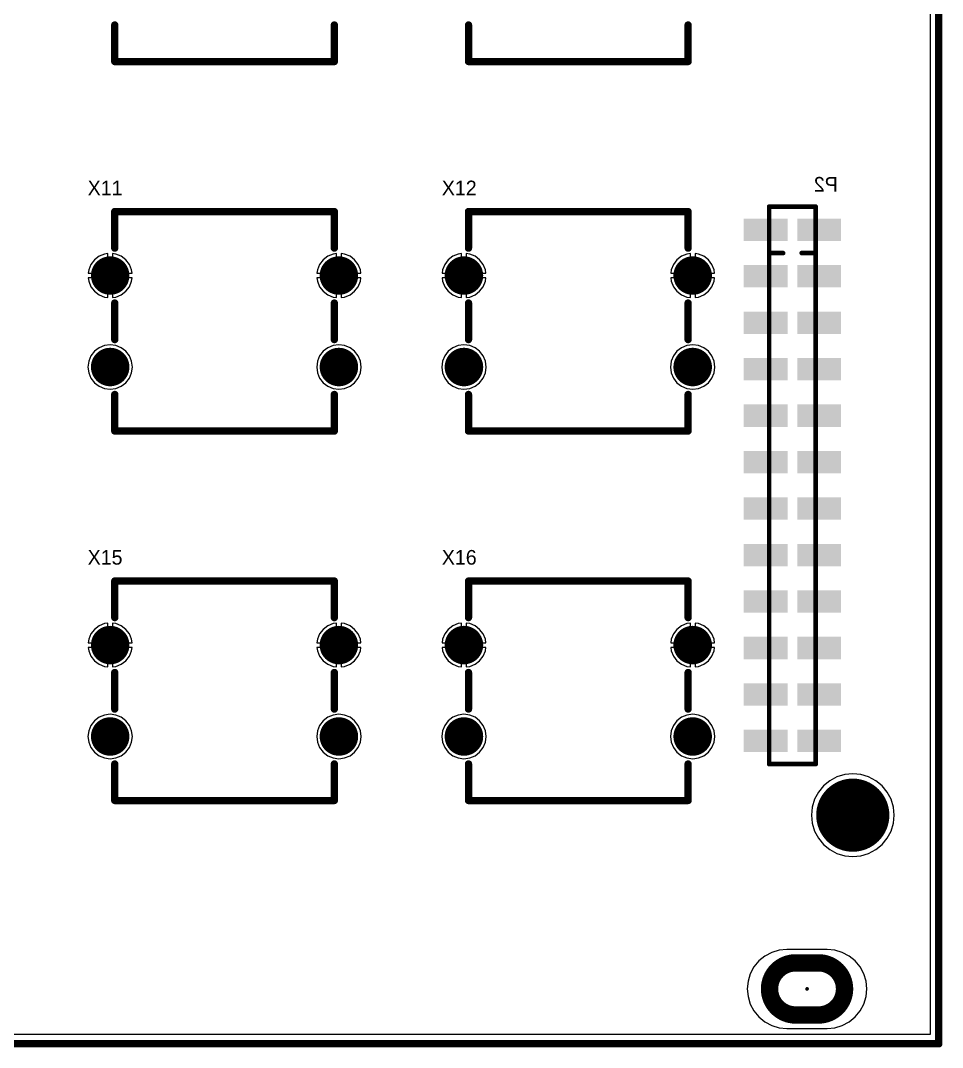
# Model space of a CAD drawing. Header units: millimetres. Extents: x 27 to 265, y 27 to 156.
# Drawn here: x 149.5 to 199.9, y 27.3 to 83.4 of the extents above; entities that cross this region are included whole.
import ezdxf

# ---------------------------------------------------------------- set-up
doc = ezdxf.new("R2010")
doc.units = ezdxf.units.MM
for name, color, linetype in [('BottomLayer', 5, 'Continuous'), ('BottomOverlay', 54, 'Continuous'), ('BottomPaste', 16, 'Continuous'), ('BottomSolder', 6, 'Continuous'), ('KeepOutLayer', 6, 'Continuous'), ('MultiLayer', 9, 'Continuous'), ('PadHoleLayer', 156, 'Continuous'), ('TopLayer', 1, 'Continuous'), ('TopOverlay', 2, 'Continuous'), ('TopSolder', 216, 'Continuous')]:
    doc.layers.add(name, color=color, linetype=linetype)

msp = doc.modelspace()

# ---------------------------------------------------------------- linework, layer by layer
at = {"layer": 'BottomLayer', "const_width": 0.95}
for points in [[(153.942, 69.5, 1), (154.892, 69.5, 1)], [(166.442, 69.5, 1), (167.392, 69.5, 1)], [(173.275, 69.5, 1), (174.225, 69.5, 1)], [(185.775, 69.5, 1), (186.725, 69.5, 1)], [(153.942, 64.5, 1), (154.892, 64.5, 1)], [(166.442, 64.5, 1), (167.392, 64.5, 1)], [(173.275, 64.5, 1), (174.225, 64.5, 1)], [(185.775, 64.5, 1), (186.725, 64.5, 1)], [(153.942, 49.3, 1), (154.892, 49.3, 1)], [(166.442, 49.3, 1), (167.392, 49.3, 1)], [(173.275, 49.3, 1), (174.225, 49.3, 1)], [(185.775, 49.3, 1), (186.725, 49.3, 1)], [(153.942, 44.3, 1), (154.892, 44.3, 1)], [(166.442, 44.3, 1), (167.392, 44.3, 1)], [(173.275, 44.3, 1), (174.225, 44.3, 1)], [(185.775, 44.3, 1), (186.725, 44.3, 1)]]:
    msp.add_lwpolyline(points, format="xyb", close=True, dxfattribs=at)
at = {"layer": 'BottomLayer'}
for points in [[(189.14, 72.51), (189.14, 71.49), (191.33, 72.51), (191.33, 71.49)], [(192.07, 72.51), (192.07, 71.49), (194.26, 72.51), (194.26, 71.49)], [(189.14, 69.97), (189.14, 68.95), (191.33, 69.97), (191.33, 68.95)], [(192.07, 69.97), (192.07, 68.95), (194.26, 69.97), (194.26, 68.95)], [(189.14, 67.43), (189.14, 66.41), (191.33, 67.43), (191.33, 66.41)], [(192.07, 67.43), (192.07, 66.41), (194.26, 67.43), (194.26, 66.41)], [(189.14, 64.89), (189.14, 63.87), (191.33, 64.89), (191.33, 63.87)], [(192.07, 64.89), (192.07, 63.87), (194.26, 64.89), (194.26, 63.87)], [(189.14, 62.35), (189.14, 61.33), (191.33, 62.35), (191.33, 61.33)], [(192.07, 62.35), (192.07, 61.33), (194.26, 62.35), (194.26, 61.33)], [(189.14, 59.81), (189.14, 58.79), (191.33, 59.81), (191.33, 58.79)], [(192.07, 59.81), (192.07, 58.79), (194.26, 59.81), (194.26, 58.79)], [(189.14, 57.27), (189.14, 56.25), (191.33, 57.27), (191.33, 56.25)], [(192.07, 57.27), (192.07, 56.25), (194.26, 57.27), (194.26, 56.25)], [(189.14, 54.73), (189.14, 53.71), (191.33, 54.73), (191.33, 53.71)], [(192.07, 54.73), (192.07, 53.71), (194.26, 54.73), (194.26, 53.71)], [(189.14, 52.19), (189.14, 51.17), (191.33, 52.19), (191.33, 51.17)], [(192.07, 52.19), (192.07, 51.17), (194.26, 52.19), (194.26, 51.17)], [(189.14, 49.65), (189.14, 48.63), (191.33, 49.65), (191.33, 48.63)], [(192.07, 49.65), (192.07, 48.63), (194.26, 49.65), (194.26, 48.63)], [(189.14, 47.11), (189.14, 46.09), (191.33, 47.11), (191.33, 46.09)], [(192.07, 47.11), (192.07, 46.09), (194.26, 47.11), (194.26, 46.09)], [(189.14, 44.57), (189.14, 43.55), (191.33, 44.57), (191.33, 43.55)], [(192.07, 44.57), (192.07, 43.55), (194.26, 44.57), (194.26, 43.55)]]:
    msp.add_solid(points, dxfattribs=at)
at = {"layer": 'BottomOverlay', "const_width": 0.254}
for points in [[(190.43, 73.27), (192.97, 73.27)], [(190.43, 42.79), (190.43, 73.27)], [(192.97, 42.79), (192.97, 73.27)], [(190.43, 70.73), (191.192, 70.73)], [(192.208, 70.73), (192.97, 70.73)], [(190.43, 42.79), (192.97, 42.79)]]:
    msp.add_lwpolyline(points, dxfattribs=at)
at = {"layer": 'BottomOverlay', "const_width": 0.127}
for points in [[(190.367, 73.27, 1), (190.494, 73.27, 1)], [(190.367, 73.27, 1), (190.494, 73.27, 1)], [(192.907, 73.27, 1), (193.034, 73.27, 1)], [(192.907, 73.27, 1), (193.034, 73.27, 1)], [(190.367, 70.73, 1), (190.494, 70.73, 1)], [(191.129, 70.73, 1), (191.256, 70.73, 1)], [(192.145, 70.73, 1), (192.272, 70.73, 1)], [(192.907, 70.73, 1), (193.034, 70.73, 1)], [(190.367, 42.79, 1), (190.494, 42.79, 1)], [(190.367, 42.79, 1), (190.494, 42.79, 1)], [(192.907, 42.79, 1), (193.034, 42.79, 1)], [(192.907, 42.79, 1), (193.034, 42.79, 1)]]:
    msp.add_lwpolyline(points, format="xyb", close=True, dxfattribs=at)
at = {"layer": 'BottomPaste'}
for points in [[(189.14, 72.51), (189.14, 71.49), (191.33, 72.51), (191.33, 71.49)], [(192.07, 72.51), (192.07, 71.49), (194.26, 72.51), (194.26, 71.49)], [(189.14, 69.97), (189.14, 68.95), (191.33, 69.97), (191.33, 68.95)], [(192.07, 69.97), (192.07, 68.95), (194.26, 69.97), (194.26, 68.95)], [(189.14, 67.43), (189.14, 66.41), (191.33, 67.43), (191.33, 66.41)], [(192.07, 67.43), (192.07, 66.41), (194.26, 67.43), (194.26, 66.41)], [(189.14, 64.89), (189.14, 63.87), (191.33, 64.89), (191.33, 63.87)], [(192.07, 64.89), (192.07, 63.87), (194.26, 64.89), (194.26, 63.87)], [(189.14, 62.35), (189.14, 61.33), (191.33, 62.35), (191.33, 61.33)], [(192.07, 62.35), (192.07, 61.33), (194.26, 62.35), (194.26, 61.33)], [(189.14, 59.81), (189.14, 58.79), (191.33, 59.81), (191.33, 58.79)], [(192.07, 59.81), (192.07, 58.79), (194.26, 59.81), (194.26, 58.79)], [(189.14, 57.27), (189.14, 56.25), (191.33, 57.27), (191.33, 56.25)], [(192.07, 57.27), (192.07, 56.25), (194.26, 57.27), (194.26, 56.25)], [(189.14, 54.73), (189.14, 53.71), (191.33, 54.73), (191.33, 53.71)], [(192.07, 54.73), (192.07, 53.71), (194.26, 54.73), (194.26, 53.71)], [(189.14, 52.19), (189.14, 51.17), (191.33, 52.19), (191.33, 51.17)], [(192.07, 52.19), (192.07, 51.17), (194.26, 52.19), (194.26, 51.17)], [(189.14, 49.65), (189.14, 48.63), (191.33, 49.65), (191.33, 48.63)], [(192.07, 49.65), (192.07, 48.63), (194.26, 49.65), (194.26, 48.63)], [(189.14, 47.11), (189.14, 46.09), (191.33, 47.11), (191.33, 46.09)], [(192.07, 47.11), (192.07, 46.09), (194.26, 47.11), (194.26, 46.09)], [(189.14, 44.57), (189.14, 43.55), (191.33, 44.57), (191.33, 43.55)], [(192.07, 44.57), (192.07, 43.55), (194.26, 44.57), (194.26, 43.55)]]:
    msp.add_solid(points, dxfattribs=at)
at = {"layer": 'BottomSolder'}
for points, const_width in [([(153.891, 69.5, 1), (154.942, 69.5, 1)], 1.052), ([(166.391, 69.5, 1), (167.442, 69.5, 1)], 1.052), ([(173.224, 69.5, 1), (174.276, 69.5, 1)], 1.052), ([(185.724, 69.5, 1), (186.776, 69.5, 1)], 1.052), ([(153.891, 64.5, 1), (154.942, 64.5, 1)], 1.052), ([(166.391, 64.5, 1), (167.442, 64.5, 1)], 1.052), ([(173.224, 64.5, 1), (174.276, 64.5, 1)], 1.052), ([(185.724, 64.5, 1), (186.776, 64.5, 1)], 1.052), ([(153.891, 49.3, 1), (154.942, 49.3, 1)], 1.052), ([(166.391, 49.3, 1), (167.442, 49.3, 1)], 1.052), ([(173.224, 49.3, 1), (174.276, 49.3, 1)], 1.052), ([(185.724, 49.3, 1), (186.776, 49.3, 1)], 1.052), ([(153.891, 44.3, 1), (154.942, 44.3, 1)], 1.052), ([(166.391, 44.3, 1), (167.442, 44.3, 1)], 1.052), ([(173.224, 44.3, 1), (174.276, 44.3, 1)], 1.052), ([(185.724, 44.3, 1), (186.776, 44.3, 1)], 1.052), ([(194.949, 40, 1), (195.051, 40, 1)], 0.102), ([(192.449, 30.5, 1), (192.551, 30.5, 1)], 0.102)]:
    msp.add_lwpolyline(points, format="xyb", close=True, dxfattribs=dict(at, const_width=const_width))
for points in [[(189.038, 72.612), (189.038, 71.388), (191.432, 72.612), (191.432, 71.388)], [(191.968, 72.612), (191.968, 71.388), (194.362, 72.612), (194.362, 71.388)], [(189.038, 70.072), (189.038, 68.848), (191.432, 70.072), (191.432, 68.848)], [(191.968, 70.072), (191.968, 68.848), (194.362, 70.072), (194.362, 68.848)], [(189.038, 67.532), (189.038, 66.308), (191.432, 67.532), (191.432, 66.308)], [(191.968, 67.532), (191.968, 66.308), (194.362, 67.532), (194.362, 66.308)], [(189.038, 64.992), (189.038, 63.768), (191.432, 64.992), (191.432, 63.768)], [(191.968, 64.992), (191.968, 63.768), (194.362, 64.992), (194.362, 63.768)], [(189.038, 62.452), (189.038, 61.228), (191.432, 62.452), (191.432, 61.228)], [(191.968, 62.452), (191.968, 61.228), (194.362, 62.452), (194.362, 61.228)], [(189.038, 59.912), (189.038, 58.688), (191.432, 59.912), (191.432, 58.688)], [(191.968, 59.912), (191.968, 58.688), (194.362, 59.912), (194.362, 58.688)], [(189.038, 57.372), (189.038, 56.148), (191.432, 57.372), (191.432, 56.148)], [(191.968, 57.372), (191.968, 56.148), (194.362, 57.372), (194.362, 56.148)], [(189.038, 54.832), (189.038, 53.608), (191.432, 54.832), (191.432, 53.608)], [(191.968, 54.832), (191.968, 53.608), (194.362, 54.832), (194.362, 53.608)], [(189.038, 52.292), (189.038, 51.068), (191.432, 52.292), (191.432, 51.068)], [(191.968, 52.292), (191.968, 51.068), (194.362, 52.292), (194.362, 51.068)], [(189.038, 49.752), (189.038, 48.528), (191.432, 49.752), (191.432, 48.528)], [(191.968, 49.752), (191.968, 48.528), (194.362, 49.752), (194.362, 48.528)], [(189.038, 47.212), (189.038, 45.988), (191.432, 47.212), (191.432, 45.988)], [(191.968, 47.212), (191.968, 45.988), (194.362, 47.212), (194.362, 45.988)], [(189.038, 44.672), (189.038, 43.448), (191.432, 44.672), (191.432, 43.448)], [(191.968, 44.672), (191.968, 43.448), (194.362, 44.672), (194.362, 43.448)]]:
    msp.add_solid(points, dxfattribs=at)
at = {"layer": 'KeepOutLayer', "const_width": 0.4}
for points in [[(199.7, 27.5), (199.7, 156)], [(27.5, 27.5), (199.7, 27.5)]]:
    msp.add_lwpolyline(points, dxfattribs=at)
at = {"layer": 'KeepOutLayer', "const_width": 0.2}
msp.add_lwpolyline([(199.6, 27.5, 1), (199.8, 27.5, 1)], format="xyb", close=True, dxfattribs=at)
msp.add_lwpolyline([(199.6, 27.5, 1), (199.8, 27.5, 1)], format="xyb", close=True, dxfattribs=at)
at = {"layer": 'MultiLayer', "const_width": 0.95}
for points in [[(153.942, 69.5, 1), (154.892, 69.5, 1)], [(166.442, 69.5, 1), (167.392, 69.5, 1)], [(173.275, 69.5, 1), (174.225, 69.5, 1)], [(185.775, 69.5, 1), (186.725, 69.5, 1)], [(153.942, 64.5, 1), (154.892, 64.5, 1)], [(166.442, 64.5, 1), (167.392, 64.5, 1)], [(173.275, 64.5, 1), (174.225, 64.5, 1)], [(185.775, 64.5, 1), (186.725, 64.5, 1)], [(153.942, 49.3, 1), (154.892, 49.3, 1)], [(166.442, 49.3, 1), (167.392, 49.3, 1)], [(173.275, 49.3, 1), (174.225, 49.3, 1)], [(185.775, 49.3, 1), (186.725, 49.3, 1)], [(153.942, 44.3, 1), (154.892, 44.3, 1)], [(166.442, 44.3, 1), (167.392, 44.3, 1)], [(173.275, 44.3, 1), (174.225, 44.3, 1)], [(185.775, 44.3, 1), (186.725, 44.3, 1)]]:
    msp.add_lwpolyline(points, format="xyb", close=True, dxfattribs=at)
at = {"layer": 'PadHoleLayer'}
for points, const_width in [([(154.092, 69.5, 1), (154.742, 69.5, 1)], 0.65), ([(166.592, 69.5, 1), (167.242, 69.5, 1)], 0.65), ([(173.425, 69.5, 1), (174.075, 69.5, 1)], 0.65), ([(185.925, 69.5, 1), (186.575, 69.5, 1)], 0.65), ([(154.092, 64.5, 1), (154.742, 64.5, 1)], 0.65), ([(166.592, 64.5, 1), (167.242, 64.5, 1)], 0.65), ([(173.425, 64.5, 1), (174.075, 64.5, 1)], 0.65), ([(185.925, 64.5, 1), (186.575, 64.5, 1)], 0.65), ([(154.092, 49.3, 1), (154.742, 49.3, 1)], 0.65), ([(166.592, 49.3, 1), (167.242, 49.3, 1)], 0.65), ([(173.425, 49.3, 1), (174.075, 49.3, 1)], 0.65), ([(185.925, 49.3, 1), (186.575, 49.3, 1)], 0.65), ([(154.092, 44.3, 1), (154.742, 44.3, 1)], 0.65), ([(166.592, 44.3, 1), (167.242, 44.3, 1)], 0.65), ([(173.425, 44.3, 1), (174.075, 44.3, 1)], 0.65), ([(185.925, 44.3, 1), (186.575, 44.3, 1)], 0.65), ([(194, 40, 1), (196, 40, 1)], 2), ([(191.875, 31.925), (193.125, 31.925, -1), (193.125, 29.075), (191.875, 29.075, -1)], 0.95)]:
    msp.add_lwpolyline(points, format="xyb", close=True, dxfattribs=dict(at, const_width=const_width))
at = {"layer": 'TopLayer'}
for p, q in [((199.237, 155.5), (199.237, 28)), ((153.558, 70.359), (153.365, 70.107)), ((153.809, 70.552), (153.558, 70.359)), ((154.102, 70.673), (153.809, 70.552)), ((154.29, 70.698), (154.102, 70.673)), ((154.29, 69.627), (154.29, 70.698)), ((154.731, 70.673), (154.544, 70.698)), ((154.544, 70.698), (154.544, 69.627)), ((155.024, 70.552), (154.731, 70.673)), ((155.275, 70.359), (155.024, 70.552)), ((155.468, 70.107), (155.275, 70.359)), ((166.058, 70.359), (165.865, 70.107)), ((166.309, 70.552), (166.058, 70.359)), ((166.602, 70.673), (166.309, 70.552)), ((166.79, 70.698), (166.602, 70.673)), ((166.79, 69.627), (166.79, 70.698)), ((167.231, 70.673), (167.044, 70.698)), ((167.044, 70.698), (167.044, 69.627)), ((167.524, 70.552), (167.231, 70.673)), ((167.775, 70.359), (167.524, 70.552)), ((167.968, 70.107), (167.775, 70.359)), ((172.891, 70.359), (172.698, 70.107)), ((173.143, 70.552), (172.891, 70.359)), ((173.436, 70.673), (173.143, 70.552)), ((173.623, 70.698), (173.436, 70.673)), ((173.623, 69.627), (173.623, 70.698)), ((174.064, 70.673), (173.877, 70.698)), ((173.877, 70.698), (173.877, 69.627)), ((174.357, 70.552), (174.064, 70.673)), ((174.609, 70.359), (174.357, 70.552)), ((174.802, 70.107), (174.609, 70.359)), ((185.391, 70.359), (185.198, 70.107)), ((185.643, 70.552), (185.391, 70.359)), ((185.936, 70.673), (185.643, 70.552)), ((186.123, 70.698), (185.936, 70.673)), ((186.123, 69.627), (186.123, 70.698)), ((186.564, 70.673), (186.377, 70.698)), ((186.377, 70.698), (186.377, 69.627)), ((186.857, 70.552), (186.564, 70.673)), ((187.109, 70.359), (186.857, 70.552)), ((187.302, 70.107), (187.109, 70.359)), ((153.244, 69.814), (153.219, 69.627)), ((153.219, 69.627), (154.29, 69.627)), ((153.365, 70.107), (153.244, 69.814)), ((154.544, 69.627), (155.614, 69.627)), ((155.59, 69.814), (155.468, 70.107)), ((155.614, 69.627), (155.59, 69.814)), ((165.744, 69.814), (165.719, 69.627)), ((165.719, 69.627), (166.79, 69.627)), ((165.865, 70.107), (165.744, 69.814)), ((167.044, 69.627), (168.114, 69.627)), ((168.09, 69.814), (167.968, 70.107)), ((168.114, 69.627), (168.09, 69.814)), ((172.577, 69.814), (172.552, 69.627)), ((172.552, 69.627), (173.623, 69.627)), ((172.698, 70.107), (172.577, 69.814)), ((173.877, 69.627), (174.948, 69.627)), ((174.923, 69.814), (174.802, 70.107)), ((174.948, 69.627), (174.923, 69.814)), ((185.077, 69.814), (185.052, 69.627)), ((185.052, 69.627), (186.123, 69.627)), ((185.198, 70.107), (185.077, 69.814)), ((186.377, 69.627), (187.448, 69.627)), ((187.423, 69.814), (187.302, 70.107)), ((187.448, 69.627), (187.423, 69.814)), ((154.29, 69.373), (153.219, 69.373)), ((153.219, 69.373), (153.244, 69.186)), ((153.244, 69.186), (153.365, 68.893)), ((154.29, 68.302), (154.29, 69.373)), ((155.614, 69.373), (154.544, 69.373)), ((154.544, 69.373), (154.544, 68.302)), ((155.468, 68.893), (155.59, 69.186)), ((155.59, 69.186), (155.614, 69.373)), ((166.79, 69.373), (165.719, 69.373)), ((165.719, 69.373), (165.744, 69.186)), ((165.744, 69.186), (165.865, 68.893)), ((166.79, 68.302), (166.79, 69.373)), ((168.114, 69.373), (167.044, 69.373)), ((167.044, 69.373), (167.044, 68.302)), ((167.968, 68.893), (168.09, 69.186)), ((168.09, 69.186), (168.114, 69.373)), ((173.623, 69.373), (172.552, 69.373)), ((172.552, 69.373), (172.577, 69.186)), ((172.577, 69.186), (172.698, 68.893)), ((173.623, 68.302), (173.623, 69.373)), ((174.948, 69.373), (173.877, 69.373)), ((173.877, 69.373), (173.877, 68.302)), ((174.802, 68.893), (174.923, 69.186)), ((174.923, 69.186), (174.948, 69.373)), ((186.123, 69.373), (185.052, 69.373)), ((185.052, 69.373), (185.077, 69.186)), ((185.077, 69.186), (185.198, 68.893)), ((186.123, 68.302), (186.123, 69.373)), ((187.448, 69.373), (186.377, 69.373)), ((186.377, 69.373), (186.377, 68.302)), ((187.302, 68.893), (187.423, 69.186)), ((187.423, 69.186), (187.448, 69.373)), ((153.365, 68.893), (153.558, 68.641)), ((153.558, 68.641), (153.809, 68.448)), ((155.024, 68.448), (155.275, 68.641)), ((155.275, 68.641), (155.468, 68.893)), ((165.865, 68.893), (166.058, 68.641)), ((166.058, 68.641), (166.309, 68.448)), ((167.524, 68.448), (167.775, 68.641)), ((167.775, 68.641), (167.968, 68.893)), ((172.698, 68.893), (172.891, 68.641)), ((172.891, 68.641), (173.143, 68.448)), ((174.357, 68.448), (174.609, 68.641)), ((174.609, 68.641), (174.802, 68.893)), ((185.198, 68.893), (185.391, 68.641)), ((185.391, 68.641), (185.643, 68.448)), ((186.857, 68.448), (187.109, 68.641)), ((187.109, 68.641), (187.302, 68.893)), ((153.809, 68.448), (154.102, 68.327)), ((154.102, 68.327), (154.29, 68.302)), ((154.544, 68.302), (154.731, 68.327)), ((154.731, 68.327), (155.024, 68.448)), ((166.309, 68.448), (166.602, 68.327)), ((166.602, 68.327), (166.79, 68.302)), ((167.044, 68.302), (167.231, 68.327)), ((167.231, 68.327), (167.524, 68.448)), ((173.143, 68.448), (173.436, 68.327)), ((173.436, 68.327), (173.623, 68.302)), ((173.877, 68.302), (174.064, 68.327)), ((174.064, 68.327), (174.357, 68.448)), ((185.643, 68.448), (185.936, 68.327)), ((185.936, 68.327), (186.123, 68.302)), ((186.377, 68.302), (186.564, 68.327)), ((186.564, 68.327), (186.857, 68.448)), ((154.417, 65.714), (154.102, 65.673)), ((154.731, 65.673), (154.417, 65.714)), ((166.917, 65.714), (166.602, 65.673)), ((167.231, 65.673), (166.917, 65.714)), ((173.75, 65.714), (173.436, 65.673)), ((174.064, 65.673), (173.75, 65.714)), ((186.25, 65.714), (185.936, 65.673)), ((186.564, 65.673), (186.25, 65.714)), ((153.558, 65.359), (153.365, 65.107)), ((153.809, 65.552), (153.558, 65.359)), ((154.102, 65.673), (153.809, 65.552)), ((155.024, 65.552), (154.731, 65.673)), ((155.275, 65.359), (155.024, 65.552)), ((155.468, 65.107), (155.275, 65.359)), ((166.058, 65.359), (165.865, 65.107)), ((166.309, 65.552), (166.058, 65.359)), ((166.602, 65.673), (166.309, 65.552)), ((167.524, 65.552), (167.231, 65.673)), ((167.775, 65.359), (167.524, 65.552)), ((167.968, 65.107), (167.775, 65.359)), ((172.891, 65.359), (172.698, 65.107)), ((173.143, 65.552), (172.891, 65.359)), ((173.436, 65.673), (173.143, 65.552)), ((174.357, 65.552), (174.064, 65.673)), ((174.609, 65.359), (174.357, 65.552)), ((174.802, 65.107), (174.609, 65.359)), ((185.391, 65.359), (185.198, 65.107)), ((185.643, 65.552), (185.391, 65.359)), ((185.936, 65.673), (185.643, 65.552)), ((186.857, 65.552), (186.564, 65.673)), ((187.109, 65.359), (186.857, 65.552)), ((187.302, 65.107), (187.109, 65.359)), ((153.244, 64.814), (153.202, 64.5)), ((153.365, 65.107), (153.244, 64.814)), ((155.59, 64.814), (155.468, 65.107)), ((155.631, 64.5), (155.59, 64.814)), ((165.744, 64.814), (165.702, 64.5)), ((165.865, 65.107), (165.744, 64.814)), ((168.09, 64.814), (167.968, 65.107)), ((168.131, 64.5), (168.09, 64.814)), ((172.577, 64.814), (172.536, 64.5)), ((172.698, 65.107), (172.577, 64.814)), ((174.923, 64.814), (174.802, 65.107)), ((174.964, 64.5), (174.923, 64.814)), ((185.077, 64.814), (185.036, 64.5)), ((185.198, 65.107), (185.077, 64.814)), ((187.423, 64.814), (187.302, 65.107)), ((187.464, 64.5), (187.423, 64.814)), ((153.202, 64.5), (153.244, 64.186)), ((153.244, 64.186), (153.365, 63.893)), ((155.468, 63.893), (155.59, 64.186)), ((155.59, 64.186), (155.631, 64.5)), ((165.702, 64.5), (165.744, 64.186)), ((165.744, 64.186), (165.865, 63.893)), ((167.968, 63.893), (168.09, 64.186)), ((168.09, 64.186), (168.131, 64.5)), ((172.536, 64.5), (172.577, 64.186)), ((172.577, 64.186), (172.698, 63.893)), ((174.802, 63.893), (174.923, 64.186)), ((174.923, 64.186), (174.964, 64.5)), ((185.036, 64.5), (185.077, 64.186)), ((185.077, 64.186), (185.198, 63.893)), ((187.302, 63.893), (187.423, 64.186)), ((187.423, 64.186), (187.464, 64.5)), ((153.365, 63.893), (153.558, 63.641)), ((153.558, 63.641), (153.809, 63.448)), ((153.809, 63.448), (154.102, 63.327)), ((154.731, 63.327), (155.024, 63.448)), ((155.024, 63.448), (155.275, 63.641)), ((155.275, 63.641), (155.468, 63.893)), ((165.865, 63.893), (166.058, 63.641)), ((166.058, 63.641), (166.309, 63.448)), ((166.309, 63.448), (166.602, 63.327)), ((167.231, 63.327), (167.524, 63.448)), ((167.524, 63.448), (167.775, 63.641)), ((167.775, 63.641), (167.968, 63.893)), ((172.698, 63.893), (172.891, 63.641)), ((172.891, 63.641), (173.143, 63.448)), ((173.143, 63.448), (173.436, 63.327)), ((174.064, 63.327), (174.357, 63.448)), ((174.357, 63.448), (174.609, 63.641)), ((174.609, 63.641), (174.802, 63.893)), ((185.198, 63.893), (185.391, 63.641)), ((185.391, 63.641), (185.643, 63.448)), ((185.643, 63.448), (185.936, 63.327)), ((186.564, 63.327), (186.857, 63.448)), ((186.857, 63.448), (187.109, 63.641)), ((187.109, 63.641), (187.302, 63.893)), ((154.102, 63.327), (154.417, 63.286)), ((154.417, 63.286), (154.731, 63.327)), ((166.602, 63.327), (166.917, 63.286)), ((166.917, 63.286), (167.231, 63.327)), ((173.436, 63.327), (173.75, 63.286)), ((173.75, 63.286), (174.064, 63.327)), ((185.936, 63.327), (186.25, 63.286)), ((186.25, 63.286), (186.564, 63.327)), ((153.558, 50.159), (153.365, 49.907)), ((153.809, 50.352), (153.558, 50.159)), ((154.102, 50.473), (153.809, 50.352)), ((154.29, 50.498), (154.102, 50.473)), ((154.29, 49.427), (154.29, 50.498)), ((154.731, 50.473), (154.544, 50.498)), ((154.544, 50.498), (154.544, 49.427)), ((155.024, 50.352), (154.731, 50.473)), ((155.275, 50.159), (155.024, 50.352)), ((155.468, 49.907), (155.275, 50.159)), ((166.058, 50.159), (165.865, 49.907)), ((166.309, 50.352), (166.058, 50.159)), ((166.602, 50.473), (166.309, 50.352)), ((166.79, 50.498), (166.602, 50.473)), ((166.79, 49.427), (166.79, 50.498)), ((167.231, 50.473), (167.044, 50.498)), ((167.044, 50.498), (167.044, 49.427)), ((167.524, 50.352), (167.231, 50.473)), ((167.775, 50.159), (167.524, 50.352)), ((167.968, 49.907), (167.775, 50.159)), ((172.891, 50.159), (172.698, 49.907)), ((173.143, 50.352), (172.891, 50.159)), ((173.436, 50.473), (173.143, 50.352)), ((173.623, 50.498), (173.436, 50.473)), ((173.623, 49.427), (173.623, 50.498)), ((174.064, 50.473), (173.877, 50.498)), ((173.877, 50.498), (173.877, 49.427)), ((174.357, 50.352), (174.064, 50.473)), ((174.609, 50.159), (174.357, 50.352)), ((174.802, 49.907), (174.609, 50.159)), ((185.391, 50.159), (185.198, 49.907)), ((185.643, 50.352), (185.391, 50.159)), ((185.936, 50.473), (185.643, 50.352)), ((186.123, 50.498), (185.936, 50.473)), ((186.123, 49.427), (186.123, 50.498)), ((186.564, 50.473), (186.377, 50.498)), ((186.377, 50.498), (186.377, 49.427)), ((186.857, 50.352), (186.564, 50.473)), ((187.109, 50.159), (186.857, 50.352)), ((187.302, 49.907), (187.109, 50.159)), ((153.244, 49.614), (153.219, 49.427)), ((153.219, 49.427), (154.29, 49.427)), ((153.365, 49.907), (153.244, 49.614)), ((154.544, 49.427), (155.614, 49.427)), ((155.59, 49.614), (155.468, 49.907)), ((155.614, 49.427), (155.59, 49.614)), ((165.744, 49.614), (165.719, 49.427)), ((165.719, 49.427), (166.79, 49.427)), ((165.865, 49.907), (165.744, 49.614)), ((167.044, 49.427), (168.114, 49.427)), ((168.09, 49.614), (167.968, 49.907)), ((168.114, 49.427), (168.09, 49.614)), ((172.577, 49.614), (172.552, 49.427)), ((172.552, 49.427), (173.623, 49.427)), ((172.698, 49.907), (172.577, 49.614)), ((173.877, 49.427), (174.948, 49.427)), ((174.923, 49.614), (174.802, 49.907)), ((174.948, 49.427), (174.923, 49.614)), ((185.077, 49.614), (185.052, 49.427)), ((185.052, 49.427), (186.123, 49.427)), ((185.198, 49.907), (185.077, 49.614)), ((186.377, 49.427), (187.448, 49.427)), ((187.423, 49.614), (187.302, 49.907)), ((187.448, 49.427), (187.423, 49.614)), ((154.29, 49.173), (153.219, 49.173)), ((153.219, 49.173), (153.244, 48.986)), ((153.244, 48.986), (153.365, 48.693)), ((154.29, 48.102), (154.29, 49.173)), ((155.614, 49.173), (154.544, 49.173)), ((154.544, 49.173), (154.544, 48.102)), ((155.468, 48.693), (155.59, 48.986)), ((155.59, 48.986), (155.614, 49.173)), ((166.79, 49.173), (165.719, 49.173)), ((165.719, 49.173), (165.744, 48.986)), ((165.744, 48.986), (165.865, 48.693)), ((166.79, 48.102), (166.79, 49.173)), ((168.114, 49.173), (167.044, 49.173)), ((167.044, 49.173), (167.044, 48.102)), ((167.968, 48.693), (168.09, 48.986)), ((168.09, 48.986), (168.114, 49.173)), ((173.623, 49.173), (172.552, 49.173)), ((172.552, 49.173), (172.577, 48.986)), ((172.577, 48.986), (172.698, 48.693)), ((173.623, 48.102), (173.623, 49.173)), ((174.948, 49.173), (173.877, 49.173)), ((173.877, 49.173), (173.877, 48.102)), ((174.802, 48.693), (174.923, 48.986)), ((174.923, 48.986), (174.948, 49.173)), ((186.123, 49.173), (185.052, 49.173)), ((185.052, 49.173), (185.077, 48.986)), ((185.077, 48.986), (185.198, 48.693)), ((186.123, 48.102), (186.123, 49.173)), ((187.448, 49.173), (186.377, 49.173)), ((186.377, 49.173), (186.377, 48.102)), ((187.302, 48.693), (187.423, 48.986)), ((187.423, 48.986), (187.448, 49.173)), ((153.365, 48.693), (153.558, 48.441)), ((153.558, 48.441), (153.809, 48.248)), ((155.024, 48.248), (155.275, 48.441)), ((155.275, 48.441), (155.468, 48.693)), ((165.865, 48.693), (166.058, 48.441)), ((166.058, 48.441), (166.309, 48.248)), ((167.524, 48.248), (167.775, 48.441)), ((167.775, 48.441), (167.968, 48.693)), ((172.698, 48.693), (172.891, 48.441)), ((172.891, 48.441), (173.143, 48.248)), ((174.357, 48.248), (174.609, 48.441)), ((174.609, 48.441), (174.802, 48.693)), ((185.198, 48.693), (185.391, 48.441)), ((185.391, 48.441), (185.643, 48.248)), ((186.857, 48.248), (187.109, 48.441)), ((187.109, 48.441), (187.302, 48.693)), ((153.809, 48.248), (154.102, 48.127)), ((154.102, 48.127), (154.29, 48.102)), ((154.544, 48.102), (154.731, 48.127)), ((154.731, 48.127), (155.024, 48.248)), ((166.309, 48.248), (166.602, 48.127)), ((166.602, 48.127), (166.79, 48.102)), ((167.044, 48.102), (167.231, 48.127)), ((167.231, 48.127), (167.524, 48.248)), ((173.143, 48.248), (173.436, 48.127)), ((173.436, 48.127), (173.623, 48.102)), ((173.877, 48.102), (174.064, 48.127)), ((174.064, 48.127), (174.357, 48.248)), ((185.643, 48.248), (185.936, 48.127)), ((185.936, 48.127), (186.123, 48.102)), ((186.377, 48.102), (186.564, 48.127)), ((186.564, 48.127), (186.857, 48.248)), ((154.417, 45.514), (154.102, 45.473)), ((154.731, 45.473), (154.417, 45.514)), ((166.917, 45.514), (166.602, 45.473)), ((167.231, 45.473), (166.917, 45.514)), ((173.75, 45.514), (173.436, 45.473)), ((174.064, 45.473), (173.75, 45.514)), ((186.25, 45.514), (185.936, 45.473)), ((186.564, 45.473), (186.25, 45.514)), ((153.558, 45.159), (153.365, 44.907)), ((153.809, 45.352), (153.558, 45.159)), ((154.102, 45.473), (153.809, 45.352)), ((155.024, 45.352), (154.731, 45.473)), ((155.275, 45.159), (155.024, 45.352)), ((155.468, 44.907), (155.275, 45.159)), ((166.058, 45.159), (165.865, 44.907)), ((166.309, 45.352), (166.058, 45.159)), ((166.602, 45.473), (166.309, 45.352)), ((167.524, 45.352), (167.231, 45.473)), ((167.775, 45.159), (167.524, 45.352)), ((167.968, 44.907), (167.775, 45.159)), ((172.891, 45.159), (172.698, 44.907)), ((173.143, 45.352), (172.891, 45.159)), ((173.436, 45.473), (173.143, 45.352)), ((174.357, 45.352), (174.064, 45.473)), ((174.609, 45.159), (174.357, 45.352)), ((174.802, 44.907), (174.609, 45.159)), ((185.391, 45.159), (185.198, 44.907)), ((185.643, 45.352), (185.391, 45.159)), ((185.936, 45.473), (185.643, 45.352)), ((186.857, 45.352), (186.564, 45.473)), ((187.109, 45.159), (186.857, 45.352)), ((187.302, 44.907), (187.109, 45.159)), ((153.244, 44.614), (153.202, 44.3)), ((153.365, 44.907), (153.244, 44.614)), ((155.59, 44.614), (155.468, 44.907)), ((155.631, 44.3), (155.59, 44.614)), ((165.744, 44.614), (165.702, 44.3)), ((165.865, 44.907), (165.744, 44.614)), ((168.09, 44.614), (167.968, 44.907)), ((168.131, 44.3), (168.09, 44.614)), ((172.577, 44.614), (172.536, 44.3)), ((172.698, 44.907), (172.577, 44.614)), ((174.923, 44.614), (174.802, 44.907)), ((174.964, 44.3), (174.923, 44.614)), ((185.077, 44.614), (185.036, 44.3)), ((185.198, 44.907), (185.077, 44.614)), ((187.423, 44.614), (187.302, 44.907)), ((187.464, 44.3), (187.423, 44.614)), ((153.202, 44.3), (153.244, 43.986)), ((153.244, 43.986), (153.365, 43.693)), ((155.468, 43.693), (155.59, 43.986)), ((155.59, 43.986), (155.631, 44.3)), ((165.702, 44.3), (165.744, 43.986)), ((165.744, 43.986), (165.865, 43.693)), ((167.968, 43.693), (168.09, 43.986)), ((168.09, 43.986), (168.131, 44.3)), ((172.536, 44.3), (172.577, 43.986)), ((172.577, 43.986), (172.698, 43.693)), ((174.802, 43.693), (174.923, 43.986)), ((174.923, 43.986), (174.964, 44.3)), ((185.036, 44.3), (185.077, 43.986)), ((185.077, 43.986), (185.198, 43.693)), ((187.302, 43.693), (187.423, 43.986)), ((187.423, 43.986), (187.464, 44.3)), ((153.365, 43.693), (153.558, 43.441)), ((153.558, 43.441), (153.809, 43.248)), ((153.809, 43.248), (154.102, 43.127)), ((154.731, 43.127), (155.024, 43.248)), ((155.024, 43.248), (155.275, 43.441)), ((155.275, 43.441), (155.468, 43.693)), ((165.865, 43.693), (166.058, 43.441)), ((166.058, 43.441), (166.309, 43.248)), ((166.309, 43.248), (166.602, 43.127)), ((167.231, 43.127), (167.524, 43.248)), ((167.524, 43.248), (167.775, 43.441)), ((167.775, 43.441), (167.968, 43.693)), ((172.698, 43.693), (172.891, 43.441)), ((172.891, 43.441), (173.143, 43.248)), ((173.143, 43.248), (173.436, 43.127)), ((174.064, 43.127), (174.357, 43.248)), ((174.357, 43.248), (174.609, 43.441)), ((174.609, 43.441), (174.802, 43.693)), ((185.198, 43.693), (185.391, 43.441)), ((185.391, 43.441), (185.643, 43.248)), ((185.643, 43.248), (185.936, 43.127)), ((186.564, 43.127), (186.857, 43.248)), ((186.857, 43.248), (187.109, 43.441)), ((187.109, 43.441), (187.302, 43.693)), ((154.102, 43.127), (154.417, 43.086)), ((154.417, 43.086), (154.731, 43.127)), ((166.602, 43.127), (166.917, 43.086)), ((166.917, 43.086), (167.231, 43.127)), ((173.436, 43.127), (173.75, 43.086)), ((173.75, 43.086), (174.064, 43.127)), ((185.936, 43.127), (186.25, 43.086)), ((186.25, 43.086), (186.564, 43.127)), ((194.558, 42.221), (194.133, 42.092)), ((195, 42.265), (194.558, 42.221)), ((195.442, 42.221), (195, 42.265)), ((195.867, 42.092), (195.442, 42.221)), ((193.398, 41.602), (193.117, 41.258)), ((193.742, 41.883), (193.398, 41.602)), ((194.133, 42.092), (193.742, 41.883)), ((196.258, 41.883), (195.867, 42.092)), ((196.602, 41.602), (196.258, 41.883)), ((196.883, 41.258), (196.602, 41.602)), ((193.117, 41.258), (192.908, 40.867)), ((197.093, 40.867), (196.883, 41.258)), ((192.779, 40.442), (192.735, 40)), ((192.908, 40.867), (192.779, 40.442)), ((197.221, 40.442), (197.093, 40.867)), ((197.265, 40), (197.221, 40.442)), ((192.735, 40), (192.779, 39.558)), ((197.221, 39.558), (197.265, 40)), ((192.779, 39.558), (192.908, 39.133)), ((197.093, 39.133), (197.221, 39.558)), ((192.908, 39.133), (193.117, 38.742)), ((193.117, 38.742), (193.398, 38.398)), ((196.602, 38.398), (196.883, 38.742)), ((196.883, 38.742), (197.093, 39.133)), ((193.398, 38.398), (193.742, 38.117)), ((196.258, 38.117), (196.602, 38.398)), ((193.742, 38.117), (194.133, 37.907)), ((194.133, 37.907), (194.558, 37.779)), ((194.558, 37.779), (195, 37.735)), ((195, 37.735), (195.442, 37.779)), ((195.442, 37.779), (195.867, 37.907)), ((195.867, 37.907), (196.258, 38.117)), ((190.978, 32.623), (190.572, 32.5)), ((191.4, 32.664), (190.978, 32.623)), ((193.6, 32.664), (191.4, 32.664)), ((194.022, 32.623), (193.6, 32.664)), ((194.428, 32.5), (194.022, 32.623)), ((189.87, 32.03), (189.6, 31.702)), ((190.198, 32.3), (189.87, 32.03)), ((190.572, 32.5), (190.198, 32.3)), ((194.802, 32.3), (194.428, 32.5)), ((195.13, 32.03), (194.802, 32.3)), ((195.4, 31.702), (195.13, 32.03)), ((189.6, 31.702), (189.4, 31.328)), ((195.6, 31.328), (195.4, 31.702)), ((189.277, 30.922), (189.236, 30.5)), ((189.4, 31.328), (189.277, 30.922)), ((195.723, 30.922), (195.6, 31.328)), ((195.764, 30.5), (195.723, 30.922)), ((189.236, 30.5), (189.277, 30.078)), ((195.723, 30.078), (195.764, 30.5)), ((189.277, 30.078), (189.4, 29.672)), ((195.6, 29.672), (195.723, 30.078)), ((189.4, 29.672), (189.6, 29.298)), ((189.6, 29.298), (189.87, 28.97)), ((195.13, 28.97), (195.4, 29.298)), ((195.4, 29.298), (195.6, 29.672)), ((189.87, 28.97), (190.198, 28.7)), ((190.198, 28.7), (190.572, 28.5)), ((194.428, 28.5), (194.802, 28.7)), ((194.802, 28.7), (195.13, 28.97)), ((190.572, 28.5), (190.978, 28.377)), ((190.978, 28.377), (191.4, 28.336)), ((191.4, 28.336), (193.6, 28.336)), ((193.6, 28.336), (194.022, 28.377)), ((194.022, 28.377), (194.428, 28.5)), ((199.237, 28), (28, 28))]:
    msp.add_line(p, q, dxfattribs=at)
at = {"layer": 'TopLayer', "const_width": 0.95}
for points in [[(153.942, 69.5, 1), (154.892, 69.5, 1)], [(166.442, 69.5, 1), (167.392, 69.5, 1)], [(173.275, 69.5, 1), (174.225, 69.5, 1)], [(185.775, 69.5, 1), (186.725, 69.5, 1)], [(153.942, 64.5, 1), (154.892, 64.5, 1)], [(166.442, 64.5, 1), (167.392, 64.5, 1)], [(173.275, 64.5, 1), (174.225, 64.5, 1)], [(185.775, 64.5, 1), (186.725, 64.5, 1)], [(153.942, 49.3, 1), (154.892, 49.3, 1)], [(166.442, 49.3, 1), (167.392, 49.3, 1)], [(173.275, 49.3, 1), (174.225, 49.3, 1)], [(185.775, 49.3, 1), (186.725, 49.3, 1)], [(153.942, 44.3, 1), (154.892, 44.3, 1)], [(166.442, 44.3, 1), (167.392, 44.3, 1)], [(173.275, 44.3, 1), (174.225, 44.3, 1)], [(185.775, 44.3, 1), (186.725, 44.3, 1)]]:
    msp.add_lwpolyline(points, format="xyb", close=True, dxfattribs=at)
at = {"layer": 'TopOverlay', "const_width": 0.4}
for points in [[(154.667, 81.2), (154.667, 83.2)], [(166.667, 81.2), (166.667, 83.2)], [(174, 81.2), (174, 83.2)], [(186, 81.2), (186, 83.2)], [(154.667, 81.2), (166.667, 81.2)], [(174, 81.2), (186, 81.2)], [(154.667, 73), (166.667, 73)], [(154.667, 71), (154.667, 73)], [(166.667, 71), (166.667, 73)], [(174, 73), (186, 73)], [(174, 71), (174, 73)], [(186, 71), (186, 73)], [(154.667, 66), (154.667, 68)], [(166.667, 66), (166.667, 68)], [(174, 66), (174, 68)], [(186, 66), (186, 68)], [(154.667, 61), (154.667, 63)], [(166.667, 61), (166.667, 63)], [(174, 61), (174, 63)], [(186, 61), (186, 63)], [(154.667, 61), (166.667, 61)], [(174, 61), (186, 61)], [(154.667, 52.8), (166.667, 52.8)], [(154.667, 50.8), (154.667, 52.8)], [(166.667, 50.8), (166.667, 52.8)], [(174, 52.8), (186, 52.8)], [(174, 50.8), (174, 52.8)], [(186, 50.8), (186, 52.8)], [(154.667, 45.8), (154.667, 47.8)], [(166.667, 45.8), (166.667, 47.8)], [(174, 45.8), (174, 47.8)], [(186, 45.8), (186, 47.8)], [(154.667, 40.8), (154.667, 42.8)], [(166.667, 40.8), (166.667, 42.8)], [(174, 40.8), (174, 42.8)], [(186, 40.8), (186, 42.8)], [(154.667, 40.8), (166.667, 40.8)], [(174, 40.8), (186, 40.8)]]:
    msp.add_lwpolyline(points, dxfattribs=at)
at = {"layer": 'TopOverlay', "const_width": 0.2}
for points in [[(154.567, 83.2, 1), (154.767, 83.2, 1)], [(166.567, 83.2, 1), (166.767, 83.2, 1)], [(173.9, 83.2, 1), (174.1, 83.2, 1)], [(185.9, 83.2, 1), (186.1, 83.2, 1)], [(154.567, 81.2, 1), (154.767, 81.2, 1)], [(154.567, 81.2, 1), (154.767, 81.2, 1)], [(166.567, 81.2, 1), (166.767, 81.2, 1)], [(166.567, 81.2, 1), (166.767, 81.2, 1)], [(173.9, 81.2, 1), (174.1, 81.2, 1)], [(173.9, 81.2, 1), (174.1, 81.2, 1)], [(185.9, 81.2, 1), (186.1, 81.2, 1)], [(185.9, 81.2, 1), (186.1, 81.2, 1)], [(154.567, 73, 1), (154.767, 73, 1)], [(154.567, 73, 1), (154.767, 73, 1)], [(166.567, 73, 1), (166.767, 73, 1)], [(166.567, 73, 1), (166.767, 73, 1)], [(173.9, 73, 1), (174.1, 73, 1)], [(173.9, 73, 1), (174.1, 73, 1)], [(185.9, 73, 1), (186.1, 73, 1)], [(185.9, 73, 1), (186.1, 73, 1)], [(154.567, 71, 1), (154.767, 71, 1)], [(166.567, 71, 1), (166.767, 71, 1)], [(173.9, 71, 1), (174.1, 71, 1)], [(185.9, 71, 1), (186.1, 71, 1)], [(154.567, 68, 1), (154.767, 68, 1)], [(166.567, 68, 1), (166.767, 68, 1)], [(173.9, 68, 1), (174.1, 68, 1)], [(185.9, 68, 1), (186.1, 68, 1)], [(154.567, 66, 1), (154.767, 66, 1)], [(166.567, 66, 1), (166.767, 66, 1)], [(173.9, 66, 1), (174.1, 66, 1)], [(185.9, 66, 1), (186.1, 66, 1)], [(154.567, 63, 1), (154.767, 63, 1)], [(166.567, 63, 1), (166.767, 63, 1)], [(173.9, 63, 1), (174.1, 63, 1)], [(185.9, 63, 1), (186.1, 63, 1)], [(154.567, 61, 1), (154.767, 61, 1)], [(154.567, 61, 1), (154.767, 61, 1)], [(166.567, 61, 1), (166.767, 61, 1)], [(166.567, 61, 1), (166.767, 61, 1)], [(173.9, 61, 1), (174.1, 61, 1)], [(173.9, 61, 1), (174.1, 61, 1)], [(185.9, 61, 1), (186.1, 61, 1)], [(185.9, 61, 1), (186.1, 61, 1)], [(154.567, 52.8, 1), (154.767, 52.8, 1)], [(154.567, 52.8, 1), (154.767, 52.8, 1)], [(166.567, 52.8, 1), (166.767, 52.8, 1)], [(166.567, 52.8, 1), (166.767, 52.8, 1)], [(173.9, 52.8, 1), (174.1, 52.8, 1)], [(173.9, 52.8, 1), (174.1, 52.8, 1)], [(185.9, 52.8, 1), (186.1, 52.8, 1)], [(185.9, 52.8, 1), (186.1, 52.8, 1)], [(154.567, 50.8, 1), (154.767, 50.8, 1)], [(166.567, 50.8, 1), (166.767, 50.8, 1)], [(173.9, 50.8, 1), (174.1, 50.8, 1)], [(185.9, 50.8, 1), (186.1, 50.8, 1)], [(154.567, 47.8, 1), (154.767, 47.8, 1)], [(166.567, 47.8, 1), (166.767, 47.8, 1)], [(173.9, 47.8, 1), (174.1, 47.8, 1)], [(185.9, 47.8, 1), (186.1, 47.8, 1)], [(154.567, 45.8, 1), (154.767, 45.8, 1)], [(166.567, 45.8, 1), (166.767, 45.8, 1)], [(173.9, 45.8, 1), (174.1, 45.8, 1)], [(185.9, 45.8, 1), (186.1, 45.8, 1)], [(154.567, 42.8, 1), (154.767, 42.8, 1)], [(166.567, 42.8, 1), (166.767, 42.8, 1)], [(173.9, 42.8, 1), (174.1, 42.8, 1)], [(185.9, 42.8, 1), (186.1, 42.8, 1)], [(154.567, 40.8, 1), (154.767, 40.8, 1)], [(154.567, 40.8, 1), (154.767, 40.8, 1)], [(166.567, 40.8, 1), (166.767, 40.8, 1)], [(166.567, 40.8, 1), (166.767, 40.8, 1)], [(173.9, 40.8, 1), (174.1, 40.8, 1)], [(173.9, 40.8, 1), (174.1, 40.8, 1)], [(185.9, 40.8, 1), (186.1, 40.8, 1)], [(185.9, 40.8, 1), (186.1, 40.8, 1)]]:
    msp.add_lwpolyline(points, format="xyb", close=True, dxfattribs=at)
at = {"layer": 'TopSolder'}
for points, const_width in [([(153.891, 69.5, 1), (154.942, 69.5, 1)], 1.052), ([(166.391, 69.5, 1), (167.442, 69.5, 1)], 1.052), ([(173.224, 69.5, 1), (174.276, 69.5, 1)], 1.052), ([(185.724, 69.5, 1), (186.776, 69.5, 1)], 1.052), ([(153.891, 64.5, 1), (154.942, 64.5, 1)], 1.052), ([(166.391, 64.5, 1), (167.442, 64.5, 1)], 1.052), ([(173.224, 64.5, 1), (174.276, 64.5, 1)], 1.052), ([(185.724, 64.5, 1), (186.776, 64.5, 1)], 1.052), ([(153.891, 49.3, 1), (154.942, 49.3, 1)], 1.052), ([(166.391, 49.3, 1), (167.442, 49.3, 1)], 1.052), ([(173.224, 49.3, 1), (174.276, 49.3, 1)], 1.052), ([(185.724, 49.3, 1), (186.776, 49.3, 1)], 1.052), ([(153.891, 44.3, 1), (154.942, 44.3, 1)], 1.052), ([(166.391, 44.3, 1), (167.442, 44.3, 1)], 1.052), ([(173.224, 44.3, 1), (174.276, 44.3, 1)], 1.052), ([(185.724, 44.3, 1), (186.776, 44.3, 1)], 1.052), ([(194.949, 40, 1), (195.051, 40, 1)], 0.102), ([(192.449, 30.5, 1), (192.551, 30.5, 1)], 0.102)]:
    msp.add_lwpolyline(points, format="xyb", close=True, dxfattribs=dict(at, const_width=const_width))

# ---------------------------------------------------------------- texts
at = {"layer": 'BottomOverlay', "text_generation_flag": 2}
msp.add_text('P2', height=0.8, dxfattribs=at).set_placement((194.183, 74.092))
at = {"layer": 'TopOverlay'}
for s, p in [('X11', (153.187, 73.889)), ('X12', (172.542, 73.889)), ('X15', (153.187, 53.696)), ('X16', (172.542, 53.696))]:
    msp.add_text(s, height=0.8, dxfattribs=at).set_placement(p)

doc.saveas('drawing.dxf')
